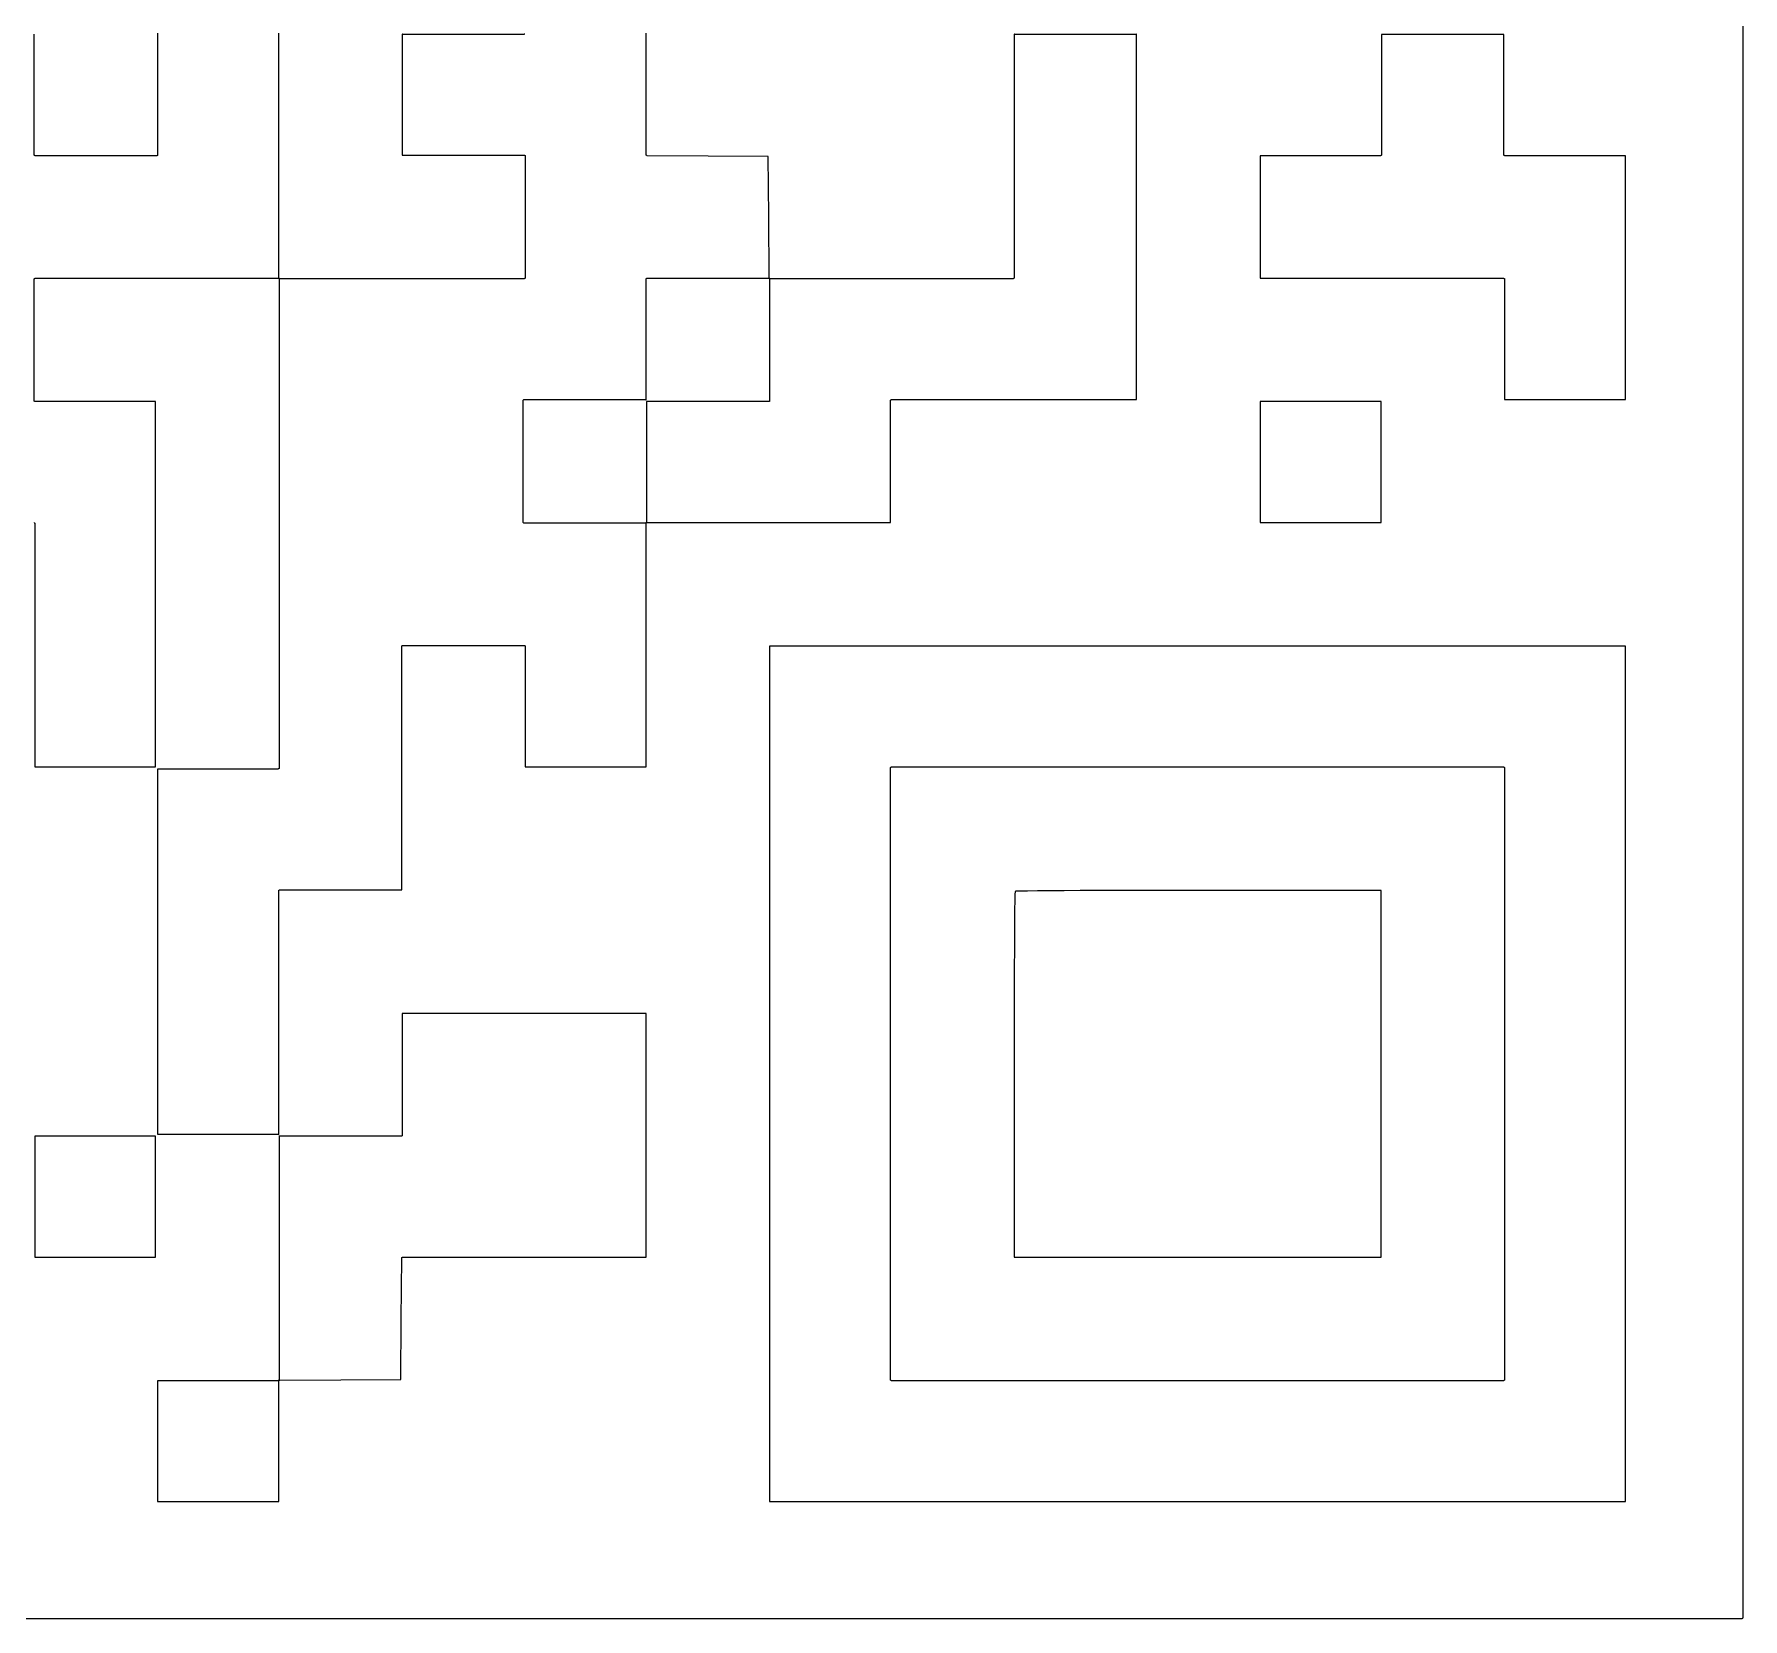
# Model space of a CAD drawing. Extents: x 91.3 to 189.8, y -113.5 to -60.4.
# Drawn here: x 143.03 to 151.23, y -94.58 to -86.97 of the extents above; entities that cross this region are included whole.
import ezdxf

# ---------------------------------------------------------------- set-up
doc = ezdxf.new("R2010")
doc.units = 0
doc.header["$MEASUREMENT"] = 0
doc.layers.add('BLACK', color=7, linetype='CONTINUOUS')

msp = doc.modelspace()

# ---------------------------------------------------------------- linework, layer by layer
at = {"layer": 'Black'}
for p, q in [((151.229, -81.1265), (151.229, -94.5735)), ((143.031, -86.9728), (143.03, -86.973)), ((143.031, -87.5512), (143.031, -86.9728)), ((143.623, -86.9685), (143.623, -87.5512)), ((144.204, -88.1414), (144.204, -86.9685)), ((144.797, -86.973), (144.796, -86.9728)), ((144.796, -86.9728), (144.796, -87.5536)), ((144.797, -86.9732), (144.797, -86.973)), ((144.798, -86.9732), (144.797, -86.9732)), ((144.798, -86.9734), (144.798, -86.9732)), ((144.799, -86.9735), (144.798, -86.9734)), ((144.798, -86.9734), (144.798, -86.9734)), ((145.382, -86.9735), (144.799, -86.9735)), ((145.383, -86.9732), (145.382, -86.9734)), ((145.382, -86.9734), (145.382, -86.9734)), ((145.382, -86.9734), (145.382, -86.9735)), ((145.384, -86.973), (145.383, -86.9732)), ((145.383, -86.9732), (145.383, -86.9732)), ((145.384, -86.9725), (145.384, -86.9728)), ((145.384, -86.9728), (145.384, -86.973)), ((145.967, -87.551), (145.967, -86.9685)), ((147.733, -86.973), (147.732, -86.9728)), ((147.732, -86.9728), (147.732, -88.1414)), ((147.733, -86.9732), (147.733, -86.973)), ((147.734, -86.9734), (147.733, -86.9732)), ((147.733, -86.9732), (147.733, -86.9732)), ((147.735, -86.9735), (147.734, -86.9734)), ((147.734, -86.9734), (147.734, -86.9734)), ((148.317, -86.9735), (147.735, -86.9735)), ((148.318, -86.9734), (148.317, -86.9735)), ((148.319, -86.9732), (148.318, -86.9734)), ((148.318, -86.9734), (148.318, -86.9734)), ((148.32, -86.973), (148.319, -86.9732)), ((148.319, -86.9732), (148.319, -86.9732)), ((148.32, -88.1488), (148.32, -86.9728)), ((148.32, -86.9728), (148.32, -86.973)), ((149.495, -86.9735), (149.495, -87.5512)), ((150.083, -86.9735), (149.495, -86.9735)), ((150.083, -87.5512), (150.083, -86.9735)), ((143.031, -87.5516), (143.031, -87.5512)), ((143.031, -87.552), (143.031, -87.5516)), ((143.031, -87.5525), (143.031, -87.552)), ((143.031, -87.5529), (143.031, -87.5525)), ((143.031, -87.5533), (143.031, -87.5529)), ((143.031, -87.5537), (143.031, -87.5533)), ((143.032, -87.554), (143.031, -87.5537)), ((143.032, -87.5544), (143.032, -87.554)), ((143.032, -87.5547), (143.032, -87.5544)), ((143.033, -87.555), (143.032, -87.5547)), ((143.033, -87.5552), (143.033, -87.555)), ((143.033, -87.5555), (143.033, -87.5552)), ((143.034, -87.5557), (143.033, -87.5555)), ((143.034, -87.5559), (143.034, -87.5557)), ((143.034, -87.556), (143.034, -87.5559)), ((143.035, -87.5561), (143.034, -87.556)), ((143.036, -87.5562), (143.035, -87.5561)), ((143.035, -87.5561), (143.035, -87.5561)), ((143.618, -87.5562), (143.036, -87.5562)), ((143.619, -87.5561), (143.618, -87.5562)), ((143.62, -87.556), (143.619, -87.5561)), ((143.619, -87.5561), (143.619, -87.5561)), ((143.621, -87.5557), (143.62, -87.5559)), ((143.62, -87.5559), (143.62, -87.556)), ((143.622, -87.555), (143.621, -87.5552)), ((143.621, -87.5552), (143.621, -87.5555)), ((143.621, -87.5555), (143.621, -87.5557)), ((143.623, -87.554), (143.622, -87.5544)), ((143.622, -87.5544), (143.622, -87.5547)), ((143.622, -87.5547), (143.622, -87.555)), ((143.623, -87.5512), (143.623, -87.5516)), ((143.623, -87.5516), (143.623, -87.552)), ((143.623, -87.552), (143.623, -87.5525)), ((143.623, -87.5525), (143.623, -87.5529)), ((143.623, -87.5529), (143.623, -87.5533)), ((143.623, -87.5533), (143.623, -87.5537)), ((143.623, -87.5537), (143.623, -87.554)), ((144.796, -87.5536), (145.382, -87.5536)), ((145.382, -87.5536), (145.382, -87.5537)), ((145.382, -87.5537), (145.382, -87.5537)), ((145.382, -87.5537), (145.383, -87.5539)), ((145.383, -87.5539), (145.383, -87.5539)), ((145.383, -87.5539), (145.384, -87.5542)), ((145.384, -87.5542), (145.384, -87.5543)), ((145.384, -87.5543), (145.384, -87.5546)), ((145.384, -87.5546), (145.385, -87.5548)), ((145.385, -87.5548), (145.385, -87.5552)), ((145.385, -87.5552), (145.385, -87.5554)), ((145.385, -87.5554), (145.386, -87.5558)), ((145.386, -87.5558), (145.386, -87.5561)), ((145.386, -87.5561), (145.386, -87.5566)), ((145.386, -87.5566), (145.386, -87.5569)), ((145.386, -87.5569), (145.386, -87.5574)), ((145.386, -87.5574), (145.386, -87.5578)), ((145.386, -87.5578), (145.386, -87.5582)), ((145.386, -87.5582), (145.387, -87.5586)), ((145.387, -87.5586), (145.387, -88.1414)), ((145.967, -87.5514), (145.967, -87.551)), ((145.967, -87.5518), (145.967, -87.5514)), ((145.967, -87.5523), (145.967, -87.5518)), ((145.967, -87.5527), (145.967, -87.5523)), ((145.967, -87.5531), (145.967, -87.5527)), ((145.967, -87.5535), (145.967, -87.5531)), ((145.968, -87.5538), (145.967, -87.5535)), ((145.968, -87.5542), (145.968, -87.5538)), ((145.968, -87.5545), (145.968, -87.5542)), ((145.968, -87.5548), (145.968, -87.5545)), ((145.969, -87.555), (145.968, -87.5548)), ((145.969, -87.5553), (145.969, -87.555)), ((145.97, -87.5555), (145.969, -87.5553)), ((145.97, -87.5557), (145.97, -87.5555)), ((145.97, -87.5558), (145.97, -87.5557)), ((145.971, -87.5559), (145.97, -87.5558)), ((145.971, -87.5559), (145.971, -87.5559)), ((145.972, -87.556), (145.971, -87.5559)), ((146.265, -87.558), (145.972, -87.556)), ((146.553, -87.5599), (146.265, -87.558)), ((146.555, -87.8482), (146.553, -87.5599)), ((149.49, -87.5562), (148.913, -87.5562)), ((148.913, -87.5562), (148.913, -88.1438)), ((149.491, -87.5561), (149.49, -87.5562)), ((149.492, -87.556), (149.491, -87.5561)), ((149.491, -87.5561), (149.491, -87.5561)), ((149.493, -87.5555), (149.492, -87.5557)), ((149.492, -87.5557), (149.492, -87.5559)), ((149.492, -87.5559), (149.492, -87.556)), ((149.494, -87.555), (149.493, -87.5552)), ((149.493, -87.5552), (149.493, -87.5555)), ((149.495, -87.5537), (149.494, -87.554)), ((149.494, -87.554), (149.494, -87.5544)), ((149.494, -87.5544), (149.494, -87.5547)), ((149.494, -87.5547), (149.494, -87.555)), ((149.495, -87.5512), (149.495, -87.5516)), ((149.495, -87.5516), (149.495, -87.552)), ((149.495, -87.552), (149.495, -87.5525)), ((149.495, -87.5525), (149.495, -87.5529)), ((149.495, -87.5529), (149.495, -87.5533)), ((149.495, -87.5533), (149.495, -87.5537)), ((150.083, -87.5516), (150.083, -87.5512)), ((150.083, -87.552), (150.083, -87.5516)), ((150.083, -87.5525), (150.083, -87.552)), ((150.083, -87.5529), (150.083, -87.5525)), ((150.084, -87.5533), (150.083, -87.5529)), ((150.084, -87.5537), (150.084, -87.5533)), ((150.084, -87.554), (150.084, -87.5537)), ((150.084, -87.5544), (150.084, -87.554)), ((150.085, -87.5547), (150.084, -87.5544)), ((150.085, -87.555), (150.085, -87.5547)), ((150.085, -87.5552), (150.085, -87.555)), ((150.085, -87.5555), (150.085, -87.5552)), ((150.086, -87.5557), (150.085, -87.5555)), ((150.086, -87.5559), (150.086, -87.5557)), ((150.087, -87.556), (150.086, -87.5559)), ((150.087, -87.5561), (150.087, -87.556)), ((150.088, -87.5561), (150.087, -87.5561)), ((150.088, -87.5562), (150.088, -87.5561)), ((150.666, -87.5562), (150.088, -87.5562)), ((150.666, -88.7265), (150.666, -87.5562)), ((146.557, -88.1414), (146.555, -87.8482)), ((143.031, -88.1463), (143.032, -88.146)), ((143.031, -88.1467), (143.031, -88.1463)), ((143.031, -88.1471), (143.031, -88.1467)), ((143.031, -88.1475), (143.031, -88.1471)), ((143.031, -88.148), (143.031, -88.1475)), ((143.031, -88.1484), (143.031, -88.148)), ((143.031, -88.1488), (143.031, -88.1484)), ((143.031, -88.7315), (143.031, -88.1488)), ((143.032, -88.1453), (143.033, -88.145)), ((143.032, -88.1456), (143.032, -88.1453)), ((143.032, -88.146), (143.032, -88.1456)), ((143.033, -88.1445), (143.034, -88.1443)), ((143.033, -88.1448), (143.033, -88.1445)), ((143.033, -88.145), (143.033, -88.1448)), ((143.034, -88.144), (143.035, -88.1439)), ((143.034, -88.1441), (143.034, -88.144)), ((143.034, -88.1443), (143.034, -88.1441)), ((143.035, -88.1439), (143.036, -88.1438)), ((143.035, -88.1439), (143.035, -88.1439)), ((143.036, -88.1438), (144.201, -88.1438)), ((144.201, -88.1438), (144.202, -88.1439)), ((144.202, -88.1439), (144.202, -88.1439)), ((144.202, -88.1439), (144.202, -88.144)), ((144.202, -88.144), (144.203, -88.1441)), ((144.203, -88.1441), (144.203, -88.1443)), ((144.203, -88.1443), (144.204, -88.1445)), ((144.204, -88.1418), (144.204, -88.1414)), ((144.204, -88.1422), (144.204, -88.1418)), ((144.204, -88.1426), (144.204, -88.1422)), ((144.204, -88.1431), (144.204, -88.1426)), ((144.204, -88.1434), (144.204, -88.1431)), ((144.204, -88.1439), (144.204, -88.1434)), ((144.205, -88.1442), (144.204, -88.1439)), ((144.204, -88.1445), (144.204, -88.1448)), ((144.204, -88.1448), (144.204, -88.145)), ((144.204, -88.145), (144.205, -88.1453)), ((144.205, -88.1446), (144.205, -88.1442)), ((144.205, -88.1448), (144.205, -88.1446)), ((144.205, -88.1452), (144.205, -88.1448)), ((144.206, -88.1454), (144.205, -88.1452)), ((144.205, -88.1453), (144.205, -88.1456)), ((144.205, -88.1456), (144.205, -88.146)), ((144.205, -88.146), (144.206, -88.1463)), ((144.206, -88.1457), (144.206, -88.1454)), ((144.207, -88.1458), (144.206, -88.1457)), ((144.206, -88.1463), (144.206, -88.1467)), ((144.206, -88.1467), (144.206, -88.1471)), ((144.206, -88.1471), (144.206, -88.1475)), ((144.206, -88.1475), (144.206, -88.148)), ((144.206, -88.148), (144.206, -88.1484)), ((144.206, -88.1484), (144.206, -88.1488)), ((144.206, -88.1488), (144.206, -90.4946)), ((144.207, -88.1461), (144.207, -88.1458)), ((144.208, -88.1463), (144.207, -88.1461)), ((144.207, -88.1461), (144.207, -88.1461)), ((144.209, -88.1464), (144.208, -88.1463)), ((144.208, -88.1463), (144.208, -88.1463)), ((145.382, -88.1464), (144.209, -88.1464)), ((145.383, -88.1461), (145.382, -88.1463)), ((145.382, -88.1463), (145.382, -88.1463)), ((145.382, -88.1463), (145.382, -88.1464)), ((145.384, -88.1458), (145.383, -88.1461)), ((145.383, -88.1461), (145.383, -88.1461)), ((145.385, -88.1452), (145.384, -88.1454)), ((145.384, -88.1454), (145.384, -88.1457)), ((145.384, -88.1457), (145.384, -88.1458)), ((145.386, -88.1442), (145.385, -88.1446)), ((145.385, -88.1446), (145.385, -88.1448)), ((145.385, -88.1448), (145.385, -88.1452)), ((145.387, -88.1414), (145.386, -88.1418)), ((145.386, -88.1418), (145.386, -88.1422)), ((145.386, -88.1422), (145.386, -88.1426)), ((145.386, -88.1426), (145.386, -88.1431)), ((145.386, -88.1431), (145.386, -88.1434)), ((145.386, -88.1434), (145.386, -88.1439)), ((145.386, -88.1439), (145.386, -88.1442)), ((145.967, -88.1463), (145.968, -88.146)), ((145.967, -88.1467), (145.967, -88.1463)), ((145.967, -88.1471), (145.967, -88.1467)), ((145.967, -88.1475), (145.967, -88.1471)), ((145.967, -88.148), (145.967, -88.1475)), ((145.967, -88.1484), (145.967, -88.148)), ((145.967, -88.1488), (145.967, -88.1484)), ((145.967, -88.7272), (145.967, -88.1488)), ((145.968, -88.145), (145.969, -88.1448)), ((145.968, -88.1453), (145.968, -88.145)), ((145.968, -88.1456), (145.968, -88.1453)), ((145.968, -88.146), (145.968, -88.1456)), ((145.969, -88.1445), (145.97, -88.1443)), ((145.969, -88.1448), (145.969, -88.1445)), ((145.97, -88.144), (145.971, -88.1439)), ((145.97, -88.1441), (145.97, -88.144)), ((145.97, -88.1443), (145.97, -88.1441)), ((145.971, -88.1439), (145.972, -88.1438)), ((145.971, -88.1439), (145.971, -88.1439)), ((145.972, -88.1438), (146.554, -88.1438)), ((146.554, -88.1438), (146.555, -88.1439)), ((146.555, -88.1439), (146.555, -88.1439)), ((146.555, -88.1439), (146.556, -88.144)), ((146.556, -88.144), (146.556, -88.1441)), ((146.556, -88.1441), (146.556, -88.1443)), ((146.556, -88.1443), (146.557, -88.1445)), ((146.557, -88.1418), (146.557, -88.1414)), ((146.557, -88.1422), (146.557, -88.1418)), ((146.557, -88.1426), (146.557, -88.1422)), ((146.557, -88.1431), (146.557, -88.1426)), ((146.558, -88.1435), (146.557, -88.1431)), ((146.557, -88.1445), (146.557, -88.1448)), ((146.557, -88.1448), (146.558, -88.145)), ((146.558, -88.1439), (146.558, -88.1435)), ((146.558, -88.1442), (146.558, -88.1439)), ((146.558, -88.1446), (146.558, -88.1442)), ((146.559, -88.1449), (146.558, -88.1446)), ((146.558, -88.145), (146.558, -88.1453)), ((146.558, -88.1453), (146.558, -88.1456)), ((146.558, -88.1456), (146.558, -88.146)), ((146.558, -88.146), (146.559, -88.1463)), ((146.559, -88.1452), (146.559, -88.1449)), ((146.559, -88.1454), (146.559, -88.1452)), ((146.56, -88.1457), (146.559, -88.1454)), ((146.559, -88.1463), (146.559, -88.1467)), ((146.559, -88.1467), (146.559, -88.1471)), ((146.559, -88.1471), (146.559, -88.1475)), ((146.559, -88.1475), (146.559, -88.148)), ((146.559, -88.148), (146.559, -88.1484)), ((146.559, -88.1484), (146.559, -88.1488)), ((146.559, -88.1488), (146.559, -88.7315)), ((146.56, -88.1458), (146.56, -88.1457)), ((146.56, -88.1461), (146.56, -88.1458)), ((146.561, -88.1461), (146.56, -88.1461)), ((146.561, -88.1463), (146.561, -88.1461)), ((146.562, -88.1463), (146.561, -88.1463)), ((146.562, -88.1464), (146.562, -88.1463)), ((147.727, -88.1464), (146.562, -88.1464)), ((147.728, -88.1463), (147.727, -88.1464)), ((147.729, -88.1461), (147.728, -88.1463)), ((147.728, -88.1463), (147.728, -88.1463)), ((147.73, -88.1457), (147.729, -88.1458)), ((147.729, -88.1458), (147.729, -88.1461)), ((147.729, -88.1461), (147.729, -88.1461)), ((147.731, -88.1452), (147.73, -88.1454)), ((147.73, -88.1454), (147.73, -88.1457)), ((147.732, -88.1439), (147.731, -88.1442)), ((147.731, -88.1442), (147.731, -88.1446)), ((147.731, -88.1446), (147.731, -88.1448)), ((147.731, -88.1448), (147.731, -88.1452)), ((147.732, -88.1414), (147.732, -88.1418)), ((147.732, -88.1418), (147.732, -88.1422)), ((147.732, -88.1422), (147.732, -88.1426)), ((147.732, -88.1426), (147.732, -88.1431)), ((147.732, -88.1431), (147.732, -88.1434)), ((147.732, -88.1434), (147.732, -88.1439)), ((148.32, -88.7265), (148.32, -88.1488)), ((148.913, -88.1438), (150.081, -88.1438)), ((150.081, -88.1438), (150.081, -88.1439)), ((150.081, -88.1439), (150.081, -88.1439)), ((150.081, -88.1439), (150.082, -88.144)), ((150.082, -88.144), (150.082, -88.1441)), ((150.082, -88.1441), (150.083, -88.1443)), ((150.083, -88.1443), (150.083, -88.1445)), ((150.083, -88.1445), (150.083, -88.1448)), ((150.083, -88.1448), (150.084, -88.145)), ((150.084, -88.145), (150.084, -88.1453)), ((150.084, -88.1453), (150.084, -88.1456)), ((150.084, -88.1456), (150.085, -88.146)), ((150.085, -88.146), (150.085, -88.1463)), ((150.085, -88.1463), (150.085, -88.1467)), ((150.085, -88.1467), (150.085, -88.1471)), ((150.085, -88.1471), (150.085, -88.1475)), ((150.085, -88.1475), (150.085, -88.148)), ((150.085, -88.148), (150.085, -88.1484)), ((150.085, -88.1484), (150.086, -88.1488)), ((150.086, -88.1488), (150.086, -88.7265)), ((143.031, -88.732), (143.031, -88.7315)), ((143.031, -88.7324), (143.031, -88.732)), ((143.031, -88.7328), (143.031, -88.7324)), ((143.031, -88.7332), (143.031, -88.7328)), ((143.031, -88.7336), (143.031, -88.7332)), ((143.031, -88.734), (143.031, -88.7336)), ((143.032, -88.7344), (143.031, -88.734)), ((143.032, -88.7347), (143.032, -88.7344)), ((143.032, -88.735), (143.032, -88.7347)), ((143.033, -88.7354), (143.032, -88.735)), ((143.033, -88.7356), (143.033, -88.7354)), ((143.033, -88.7359), (143.033, -88.7356)), ((143.034, -88.736), (143.033, -88.7359)), ((143.034, -88.7362), (143.034, -88.736)), ((143.034, -88.7363), (143.034, -88.7362)), ((143.035, -88.7365), (143.034, -88.7363)), ((143.036, -88.7365), (143.035, -88.7365)), ((143.035, -88.7365), (143.035, -88.7365)), ((143.613, -88.7365), (143.036, -88.7365)), ((143.613, -90.4896), (143.613, -88.7365)), ((145.377, -88.7287), (145.378, -88.7283)), ((145.377, -88.729), (145.377, -88.7287)), ((145.377, -88.7294), (145.377, -88.729)), ((145.377, -88.7298), (145.377, -88.7294)), ((145.377, -88.7302), (145.377, -88.7298)), ((145.377, -88.7307), (145.377, -88.7302)), ((145.377, -88.7311), (145.377, -88.7307)), ((145.377, -88.7315), (145.377, -88.7311)), ((145.377, -89.3142), (145.377, -88.7315)), ((145.378, -88.7277), (145.379, -88.7275)), ((145.378, -88.728), (145.378, -88.7277)), ((145.378, -88.7283), (145.378, -88.728)), ((145.379, -88.727), (145.38, -88.7268)), ((145.379, -88.7272), (145.379, -88.727)), ((145.379, -88.7275), (145.379, -88.7272)), ((145.38, -88.7268), (145.381, -88.7266)), ((145.38, -88.7268), (145.38, -88.7268)), ((145.381, -88.7266), (145.382, -88.7265)), ((145.381, -88.7266), (145.381, -88.7266)), ((145.382, -88.7265), (145.964, -88.7265)), ((145.964, -88.7265), (145.965, -88.7266)), ((145.965, -88.7266), (145.965, -88.7266)), ((145.965, -88.7266), (145.966, -88.7268)), ((145.966, -88.7268), (145.966, -88.7268)), ((145.966, -88.7268), (145.966, -88.727)), ((145.966, -88.727), (145.967, -88.7272)), ((145.97, -88.736), (145.969, -88.7359)), ((145.969, -88.7359), (145.969, -89.3142)), ((145.97, -88.7362), (145.97, -88.736)), ((145.97, -88.7363), (145.97, -88.7362)), ((145.971, -88.7365), (145.97, -88.7363)), ((145.972, -88.7365), (145.971, -88.7365)), ((145.971, -88.7365), (145.971, -88.7365)), ((146.554, -88.7365), (145.972, -88.7365)), ((146.555, -88.7365), (146.554, -88.7365)), ((146.556, -88.7363), (146.555, -88.7365)), ((146.555, -88.7365), (146.555, -88.7365)), ((146.557, -88.7359), (146.556, -88.736)), ((146.556, -88.736), (146.556, -88.7362)), ((146.556, -88.7362), (146.556, -88.7363)), ((146.558, -88.7354), (146.557, -88.7356)), ((146.557, -88.7356), (146.557, -88.7359)), ((146.559, -88.734), (146.558, -88.7344)), ((146.558, -88.7344), (146.558, -88.7347)), ((146.558, -88.7347), (146.558, -88.735)), ((146.558, -88.735), (146.558, -88.7354)), ((146.559, -88.7315), (146.559, -88.732)), ((146.559, -88.732), (146.559, -88.7324)), ((146.559, -88.7324), (146.559, -88.7328)), ((146.559, -88.7328), (146.559, -88.7332)), ((146.559, -88.7332), (146.559, -88.7336)), ((146.559, -88.7336), (146.559, -88.734)), ((147.14, -88.729), (147.141, -88.7287)), ((147.14, -88.7294), (147.14, -88.729)), ((147.14, -88.7298), (147.14, -88.7294)), ((147.14, -88.7302), (147.14, -88.7298)), ((147.14, -88.7307), (147.14, -88.7302)), ((147.14, -88.7311), (147.14, -88.7307)), ((147.14, -88.7315), (147.14, -88.7311)), ((147.14, -89.3167), (147.14, -88.7315)), ((147.141, -88.7277), (147.142, -88.7275)), ((147.141, -88.728), (147.141, -88.7277)), ((147.141, -88.7283), (147.141, -88.728)), ((147.141, -88.7287), (147.141, -88.7283)), ((147.142, -88.7272), (147.143, -88.727)), ((147.142, -88.7275), (147.142, -88.7272)), ((147.143, -88.7268), (147.144, -88.7266)), ((147.143, -88.727), (147.143, -88.7268)), ((147.143, -88.7268), (147.143, -88.7268)), ((147.144, -88.7266), (147.145, -88.7265)), ((147.144, -88.7266), (147.144, -88.7266)), ((147.145, -88.7265), (148.32, -88.7265)), ((148.913, -88.7365), (148.913, -89.3167)), ((149.493, -88.7365), (148.913, -88.7365)), ((149.493, -89.3167), (149.493, -88.7365)), ((150.086, -88.7265), (150.666, -88.7265)), ((143.03, -89.3172), (143.031, -89.3174)), ((143.031, -89.3174), (143.031, -89.3177)), ((143.031, -89.3177), (143.032, -89.3179)), ((143.032, -89.3179), (143.032, -89.3182)), ((143.032, -89.3182), (143.032, -89.3185)), ((143.032, -89.3185), (143.032, -89.3189)), ((143.032, -89.3189), (143.033, -89.3192)), ((143.033, -89.3192), (143.033, -89.3196)), ((143.033, -89.3196), (143.033, -89.32)), ((143.033, -89.32), (143.033, -89.3204)), ((143.033, -89.3204), (143.033, -89.3208)), ((143.033, -89.3208), (143.033, -89.3213)), ((143.033, -89.3213), (143.033, -89.3217)), ((143.033, -89.3217), (143.033, -90.4896)), ((145.377, -89.3147), (145.377, -89.3142)), ((145.377, -89.3151), (145.377, -89.3147)), ((145.377, -89.3155), (145.377, -89.3151)), ((145.377, -89.3159), (145.377, -89.3155)), ((145.377, -89.3163), (145.377, -89.3159)), ((145.377, -89.3167), (145.377, -89.3163)), ((145.377, -89.3171), (145.377, -89.3167)), ((145.378, -89.3174), (145.377, -89.3171)), ((145.378, -89.3177), (145.378, -89.3174)), ((145.378, -89.3181), (145.378, -89.3177)), ((145.379, -89.3183), (145.378, -89.3181)), ((145.379, -89.3186), (145.379, -89.3183)), ((145.379, -89.3187), (145.379, -89.3186)), ((145.38, -89.3189), (145.379, -89.3187)), ((145.38, -89.319), (145.38, -89.3189)), ((145.381, -89.3192), (145.38, -89.319)), ((145.382, -89.3192), (145.381, -89.3192)), ((145.381, -89.3192), (145.381, -89.3192)), ((145.964, -89.3192), (145.382, -89.3192)), ((145.965, -89.3192), (145.964, -89.3192)), ((145.966, -89.319), (145.965, -89.3192)), ((145.965, -89.3192), (145.965, -89.3192)), ((145.967, -89.3186), (145.966, -89.3187)), ((145.966, -89.3187), (145.966, -89.3189)), ((145.966, -89.3189), (145.966, -89.319)), ((145.968, -89.3177), (145.967, -89.3181)), ((145.967, -89.3181), (145.967, -89.3183)), ((145.967, -89.3183), (145.967, -89.3186)), ((145.967, -89.3192), (145.968, -89.3189)), ((145.967, -89.3196), (145.967, -89.3192)), ((145.967, -89.32), (145.967, -89.3196)), ((145.967, -89.3204), (145.967, -89.32)), ((145.967, -89.3208), (145.967, -89.3204)), ((145.967, -89.3213), (145.967, -89.3208)), ((145.967, -89.3217), (145.967, -89.3213)), ((145.967, -90.4896), (145.967, -89.3217)), ((145.969, -89.3167), (145.968, -89.3171)), ((145.968, -89.3171), (145.968, -89.3174)), ((145.968, -89.3174), (145.968, -89.3177)), ((145.968, -89.3179), (145.969, -89.3177)), ((145.968, -89.3182), (145.968, -89.3179)), ((145.968, -89.3185), (145.968, -89.3182)), ((145.968, -89.3189), (145.968, -89.3185)), ((145.969, -89.3142), (145.969, -89.3147)), ((145.969, -89.3147), (145.969, -89.3151)), ((145.969, -89.3151), (145.969, -89.3155)), ((145.969, -89.3155), (145.969, -89.3159)), ((145.969, -89.3159), (145.969, -89.3163)), ((145.969, -89.3163), (145.969, -89.3167)), ((145.969, -89.3174), (145.97, -89.3172)), ((145.969, -89.3177), (145.969, -89.3174)), ((145.97, -89.3169), (145.971, -89.3168)), ((145.97, -89.317), (145.97, -89.3169)), ((145.97, -89.3172), (145.97, -89.317)), ((145.971, -89.3168), (145.972, -89.3167)), ((145.971, -89.3168), (145.971, -89.3168)), ((145.972, -89.3167), (147.14, -89.3167)), ((148.913, -89.3167), (149.493, -89.3167)), ((144.794, -89.9094), (144.795, -89.909)), ((144.794, -89.9098), (144.794, -89.9094)), ((144.794, -89.9102), (144.794, -89.9098)), ((144.794, -89.9106), (144.794, -89.9102)), ((144.794, -89.911), (144.794, -89.9106)), ((144.794, -89.9115), (144.794, -89.911)), ((144.794, -89.9119), (144.794, -89.9115)), ((144.794, -91.0798), (144.794, -89.9119)), ((144.795, -89.9084), (144.796, -89.9081)), ((144.795, -89.9087), (144.795, -89.9084)), ((144.795, -89.909), (144.795, -89.9087)), ((144.796, -89.9076), (144.797, -89.9074)), ((144.796, -89.9078), (144.796, -89.9076)), ((144.796, -89.9081), (144.796, -89.9078)), ((144.797, -89.9072), (144.798, -89.9071)), ((144.797, -89.9074), (144.797, -89.9072)), ((144.798, -89.907), (144.799, -89.9069)), ((144.798, -89.9071), (144.798, -89.907)), ((144.798, -89.907), (144.798, -89.907)), ((144.799, -89.9069), (145.382, -89.9069)), ((145.382, -89.9069), (145.382, -89.907)), ((145.382, -89.907), (145.382, -89.907)), ((145.382, -89.907), (145.383, -89.9071)), ((145.383, -89.9071), (145.383, -89.9072)), ((145.383, -89.9072), (145.384, -89.9074)), ((145.384, -89.9074), (145.384, -89.9076)), ((145.384, -89.9076), (145.384, -89.9078)), ((145.384, -89.9078), (145.385, -89.9081)), ((145.385, -89.9081), (145.385, -89.9084)), ((145.385, -89.9084), (145.385, -89.9087)), ((145.385, -89.9087), (145.386, -89.909)), ((145.386, -89.909), (145.386, -89.9094)), ((145.386, -89.9094), (145.386, -89.9098)), ((145.386, -89.9098), (145.386, -89.9102)), ((145.386, -89.9102), (145.386, -89.9106)), ((145.386, -89.9106), (145.386, -89.911)), ((145.386, -89.911), (145.386, -89.9115)), ((145.386, -89.9115), (145.387, -89.9119)), ((145.387, -89.9119), (145.387, -90.4896)), ((146.559, -89.9094), (146.559, -94.0157)), ((150.666, -89.9094), (146.559, -89.9094)), ((150.666, -94.0157), (150.666, -89.9094)), ((143.033, -90.4896), (143.613, -90.4896)), ((144.201, -90.4996), (143.623, -90.4996)), ((143.623, -90.4996), (143.623, -92.2526)), ((144.202, -90.4995), (144.201, -90.4996)), ((144.203, -90.4993), (144.202, -90.4994)), ((144.202, -90.4994), (144.202, -90.4995)), ((144.202, -90.4995), (144.202, -90.4995)), ((144.204, -90.4989), (144.203, -90.4991)), ((144.203, -90.4991), (144.203, -90.4993)), ((144.205, -90.4981), (144.204, -90.4984)), ((144.204, -90.4984), (144.204, -90.4986)), ((144.204, -90.4986), (144.204, -90.4989)), ((144.206, -90.4971), (144.205, -90.4974)), ((144.205, -90.4974), (144.205, -90.4978)), ((144.205, -90.4978), (144.205, -90.4981)), ((144.206, -90.4946), (144.206, -90.495)), ((144.206, -90.495), (144.206, -90.4955)), ((144.206, -90.4955), (144.206, -90.4959)), ((144.206, -90.4959), (144.206, -90.4963)), ((144.206, -90.4963), (144.206, -90.4967)), ((144.206, -90.4967), (144.206, -90.4971)), ((145.387, -90.4896), (145.967, -90.4896)), ((147.14, -90.4921), (147.141, -90.4918)), ((147.14, -90.4925), (147.14, -90.4921)), ((147.14, -90.4929), (147.14, -90.4925)), ((147.14, -90.4933), (147.14, -90.4929)), ((147.14, -90.4937), (147.14, -90.4933)), ((147.14, -90.4942), (147.14, -90.4937)), ((147.14, -90.4946), (147.14, -90.4942)), ((147.14, -92.8478), (147.14, -90.4946)), ((147.141, -90.4908), (147.142, -90.4905)), ((147.141, -90.4911), (147.141, -90.4908)), ((147.141, -90.4914), (147.141, -90.4911)), ((147.141, -90.4918), (147.141, -90.4914)), ((147.142, -90.4903), (147.143, -90.4901)), ((147.142, -90.4905), (147.142, -90.4903)), ((147.143, -90.4898), (147.144, -90.4897)), ((147.143, -90.4899), (147.143, -90.4898)), ((147.143, -90.4901), (147.143, -90.4899)), ((147.144, -90.4897), (147.145, -90.4896)), ((147.144, -90.4897), (147.144, -90.4897)), ((147.145, -90.4896), (150.081, -90.4896)), ((150.081, -90.4896), (150.081, -90.4897)), ((150.081, -90.4897), (150.081, -90.4897)), ((150.081, -90.4897), (150.082, -90.4898)), ((150.082, -90.4898), (150.082, -90.4899)), ((150.082, -90.4899), (150.083, -90.4901)), ((150.083, -90.4901), (150.083, -90.4903)), ((150.083, -90.4903), (150.083, -90.4905)), ((150.083, -90.4905), (150.084, -90.4908)), ((150.084, -90.4908), (150.084, -90.4911)), ((150.084, -90.4911), (150.084, -90.4914)), ((150.084, -90.4914), (150.085, -90.4918)), ((150.085, -90.4918), (150.085, -90.4921)), ((150.085, -90.4921), (150.085, -90.4925)), ((150.085, -90.4925), (150.085, -90.4929)), ((150.085, -90.4929), (150.085, -90.4933)), ((150.085, -90.4933), (150.085, -90.4937)), ((150.085, -90.4937), (150.085, -90.4942)), ((150.085, -90.4942), (150.086, -90.4946)), ((150.086, -90.4946), (150.086, -93.4305)), ((144.204, -91.0823), (144.205, -91.0819)), ((144.204, -91.0827), (144.204, -91.0823)), ((144.204, -91.0831), (144.204, -91.0827)), ((144.204, -91.0835), (144.204, -91.0831)), ((144.204, -91.0839), (144.204, -91.0835)), ((144.204, -91.0843), (144.204, -91.0839)), ((144.204, -91.0848), (144.204, -91.0843)), ((144.204, -92.2533), (144.204, -91.0848)), ((144.205, -91.0809), (144.206, -91.0807)), ((144.205, -91.0813), (144.205, -91.0809)), ((144.205, -91.0816), (144.205, -91.0813)), ((144.205, -91.0819), (144.205, -91.0816)), ((144.206, -91.0804), (144.207, -91.0803)), ((144.206, -91.0807), (144.206, -91.0804)), ((144.207, -91.08), (144.208, -91.0798)), ((144.207, -91.0801), (144.207, -91.08)), ((144.207, -91.0803), (144.207, -91.0801)), ((144.208, -91.0798), (144.208, -91.0798)), ((144.208, -91.0798), (144.209, -91.0798)), ((144.209, -91.0798), (144.794, -91.0798)), ((147.845, -91.0849), (147.797, -91.0854)), ((147.903, -91.0844), (147.845, -91.0849)), ((147.845, -91.0849), (147.845, -91.0849)), ((147.972, -91.0839), (147.903, -91.0844)), ((148.05, -91.0835), (147.972, -91.0839)), ((148.136, -91.0831), (148.05, -91.0835)), ((148.23, -91.0828), (148.136, -91.0831)), ((148.331, -91.0826), (148.23, -91.0828)), ((148.437, -91.0824), (148.331, -91.0826)), ((148.549, -91.0823), (148.437, -91.0824)), ((148.618, -91.0823), (148.549, -91.0823)), ((149.493, -91.0823), (148.618, -91.0823)), ((149.493, -92.8428), (149.493, -91.0823)), ((147.736, -91.132), (147.735, -91.1745)), ((147.737, -91.0869), (147.736, -91.102)), ((147.736, -91.102), (147.736, -91.132)), ((147.736, -91.132), (147.736, -91.132)), ((147.741, -91.0866), (147.737, -91.0869)), ((147.762, -91.086), (147.741, -91.0866)), ((147.797, -91.0854), (147.762, -91.086)), ((147.797, -91.0854), (147.797, -91.0854)), ((147.735, -91.2286), (147.734, -91.2934)), ((147.735, -91.1745), (147.735, -91.2286)), ((147.734, -91.2934), (147.734, -91.3679)), ((147.734, -91.3679), (147.733, -91.4512)), ((147.733, -91.4512), (147.733, -91.5424)), ((147.733, -91.5424), (147.733, -91.6406)), ((147.733, -91.6406), (147.732, -91.7448)), ((144.796, -91.6725), (144.796, -92.2576)), ((145.967, -91.6725), (144.796, -91.6725)), ((145.967, -92.8428), (145.967, -91.6725)), ((147.732, -91.7448), (147.732, -91.8541)), ((147.732, -91.8541), (147.732, -91.8541)), ((147.732, -91.8541), (147.732, -91.9675)), ((147.732, -91.9675), (147.732, -91.9675)), ((147.732, -91.9675), (147.732, -92.8428)), ((143.033, -92.2626), (143.033, -92.8428)), ((143.613, -92.2626), (143.033, -92.2626)), ((143.613, -92.8428), (143.613, -92.2626)), ((143.623, -92.2526), (144.201, -92.2526)), ((144.201, -92.2526), (144.202, -92.2527)), ((144.202, -92.2527), (144.202, -92.2527)), ((144.202, -92.2527), (144.202, -92.2529)), ((144.202, -92.2529), (144.203, -92.2529)), ((144.203, -92.2529), (144.203, -92.2532)), ((144.203, -92.2532), (144.204, -92.2533)), ((144.207, -92.2621), (144.206, -92.262)), ((144.206, -92.262), (144.206, -93.4305)), ((144.207, -92.2623), (144.207, -92.2621)), ((144.207, -92.2624), (144.207, -92.2623)), ((144.208, -92.2626), (144.207, -92.2624)), ((144.209, -92.2626), (144.208, -92.2626)), ((144.208, -92.2626), (144.208, -92.2626)), ((144.791, -92.2626), (144.209, -92.2626)), ((144.792, -92.2626), (144.791, -92.2626)), ((144.793, -92.2624), (144.792, -92.2626)), ((144.792, -92.2626), (144.792, -92.2626)), ((144.794, -92.262), (144.793, -92.2621)), ((144.793, -92.2621), (144.793, -92.2623)), ((144.793, -92.2623), (144.793, -92.2624)), ((144.795, -92.2615), (144.794, -92.2617)), ((144.794, -92.2617), (144.794, -92.262)), ((144.796, -92.2601), (144.795, -92.2605)), ((144.795, -92.2605), (144.795, -92.2609)), ((144.795, -92.2609), (144.795, -92.2611)), ((144.795, -92.2611), (144.795, -92.2615)), ((144.796, -92.2576), (144.796, -92.2581)), ((144.796, -92.2581), (144.796, -92.2585)), ((144.796, -92.2585), (144.796, -92.2589)), ((144.796, -92.2589), (144.796, -92.2594)), ((144.796, -92.2594), (144.796, -92.2597)), ((144.796, -92.2597), (144.796, -92.2601)), ((143.033, -92.8428), (143.613, -92.8428)), ((144.792, -93.141), (144.794, -92.8478)), ((144.794, -92.8461), (144.795, -92.8457)), ((144.794, -92.8465), (144.794, -92.8461)), ((144.794, -92.847), (144.794, -92.8465)), ((144.794, -92.8474), (144.794, -92.847)), ((144.794, -92.8478), (144.794, -92.8474)), ((144.795, -92.8446), (144.796, -92.8443)), ((144.795, -92.845), (144.795, -92.8446)), ((144.795, -92.8453), (144.795, -92.845)), ((144.795, -92.8457), (144.795, -92.8453)), ((144.796, -92.8438), (144.797, -92.8435)), ((144.796, -92.844), (144.796, -92.8438)), ((144.796, -92.8443), (144.796, -92.844)), ((144.797, -92.8431), (144.798, -92.843)), ((144.797, -92.8433), (144.797, -92.8431)), ((144.797, -92.8435), (144.797, -92.8433)), ((144.798, -92.843), (144.798, -92.8429)), ((144.798, -92.8429), (144.799, -92.8429)), ((144.799, -92.8429), (144.799, -92.8428)), ((144.799, -92.8428), (145.967, -92.8428)), ((147.14, -93.4305), (147.14, -92.8478)), ((147.732, -92.8428), (149.493, -92.8428)), ((144.79, -93.4293), (144.792, -93.141)), ((144.201, -93.4355), (143.623, -93.4355)), ((143.623, -93.4355), (143.623, -94.0157)), ((144.202, -93.4355), (144.201, -93.4355)), ((144.203, -93.4352), (144.202, -93.4353)), ((144.202, -93.4353), (144.202, -93.4355)), ((144.202, -93.4355), (144.202, -93.4355)), ((144.204, -93.4349), (144.203, -93.435)), ((144.203, -93.435), (144.203, -93.4352)), ((144.205, -93.434), (144.204, -93.4344)), ((144.204, -93.4344), (144.204, -93.4346)), ((144.204, -93.4346), (144.204, -93.4349)), ((144.204, -93.4357), (144.205, -93.4354)), ((144.204, -93.4361), (144.204, -93.4357)), ((144.204, -93.4365), (144.204, -93.4361)), ((144.204, -93.4369), (144.204, -93.4365)), ((144.204, -93.4373), (144.204, -93.4369)), ((144.204, -93.4378), (144.204, -93.4373)), ((144.204, -93.4382), (144.204, -93.4378)), ((144.204, -94.0157), (144.204, -93.4382)), ((144.206, -93.433), (144.205, -93.4334)), ((144.205, -93.4334), (144.205, -93.4337)), ((144.205, -93.4337), (144.205, -93.434)), ((144.205, -93.4344), (144.206, -93.4341)), ((144.205, -93.4347), (144.205, -93.4344)), ((144.205, -93.435), (144.205, -93.4347)), ((144.205, -93.4354), (144.205, -93.435)), ((144.206, -93.4305), (144.206, -93.431)), ((144.206, -93.431), (144.206, -93.4314)), ((144.206, -93.4314), (144.206, -93.4318)), ((144.206, -93.4318), (144.206, -93.4322)), ((144.206, -93.4322), (144.206, -93.4326)), ((144.206, -93.4326), (144.206, -93.433)), ((144.206, -93.4338), (144.207, -93.4337)), ((144.206, -93.4341), (144.206, -93.4338)), ((144.207, -93.4334), (144.208, -93.4333)), ((144.207, -93.4335), (144.207, -93.4334)), ((144.207, -93.4337), (144.207, -93.4335)), ((144.208, -93.4333), (144.209, -93.4332)), ((144.208, -93.4333), (144.208, -93.4333)), ((144.209, -93.4332), (144.502, -93.4312)), ((144.502, -93.4312), (144.79, -93.4293)), ((147.14, -93.431), (147.14, -93.4305)), ((147.14, -93.4314), (147.14, -93.431)), ((147.14, -93.4318), (147.14, -93.4314)), ((147.14, -93.4322), (147.14, -93.4318)), ((147.14, -93.4326), (147.14, -93.4322)), ((147.14, -93.433), (147.14, -93.4326)), ((147.141, -93.4334), (147.14, -93.433)), ((147.141, -93.4337), (147.141, -93.4334)), ((147.141, -93.434), (147.141, -93.4337)), ((147.141, -93.4344), (147.141, -93.434)), ((147.142, -93.4346), (147.141, -93.4344)), ((147.142, -93.4349), (147.142, -93.4346)), ((147.143, -93.435), (147.142, -93.4349)), ((147.143, -93.4352), (147.143, -93.435)), ((147.143, -93.4353), (147.143, -93.4352)), ((147.144, -93.4355), (147.143, -93.4353)), ((147.145, -93.4355), (147.144, -93.4355)), ((147.144, -93.4355), (147.144, -93.4355)), ((150.081, -93.4355), (147.145, -93.4355)), ((150.082, -93.4353), (150.081, -93.4355)), ((150.081, -93.4355), (150.081, -93.4355)), ((150.081, -93.4355), (150.081, -93.4355)), ((150.083, -93.435), (150.082, -93.4352)), ((150.082, -93.4352), (150.082, -93.4353)), ((150.084, -93.4344), (150.083, -93.4346)), ((150.083, -93.4346), (150.083, -93.4349)), ((150.083, -93.4349), (150.083, -93.435)), ((150.085, -93.4334), (150.084, -93.4337)), ((150.084, -93.4337), (150.084, -93.434)), ((150.084, -93.434), (150.084, -93.4344)), ((150.086, -93.4305), (150.085, -93.431)), ((150.085, -93.431), (150.085, -93.4314)), ((150.085, -93.4314), (150.085, -93.4318)), ((150.085, -93.4318), (150.085, -93.4322)), ((150.085, -93.4322), (150.085, -93.4326)), ((150.085, -93.4326), (150.085, -93.433)), ((150.085, -93.433), (150.085, -93.4334)), ((143.623, -94.0157), (144.204, -94.0157)), ((146.559, -94.0157), (150.666, -94.0157)), ((151.224, -94.5785), (137.776, -94.5785)), ((151.225, -94.5783), (151.224, -94.5785)), ((151.224, -94.5785), (151.224, -94.5785)), ((151.224, -94.5785), (151.224, -94.5785)), ((151.226, -94.578), (151.225, -94.5782)), ((151.225, -94.5782), (151.225, -94.5783)), ((151.227, -94.5774), (151.226, -94.5776)), ((151.226, -94.5776), (151.226, -94.5779)), ((151.226, -94.5779), (151.226, -94.578)), ((151.228, -94.5764), (151.227, -94.5767)), ((151.227, -94.5767), (151.227, -94.577)), ((151.227, -94.577), (151.227, -94.5774)), ((151.229, -94.5735), (151.228, -94.574)), ((151.228, -94.574), (151.228, -94.5744)), ((151.228, -94.5744), (151.228, -94.5748)), ((151.228, -94.5748), (151.228, -94.5752)), ((151.228, -94.5752), (151.228, -94.5756)), ((151.228, -94.5756), (151.228, -94.576)), ((151.228, -94.576), (151.228, -94.5764))]:
    msp.add_line(p, q, dxfattribs=at)

doc.saveas('drawing.dxf')
